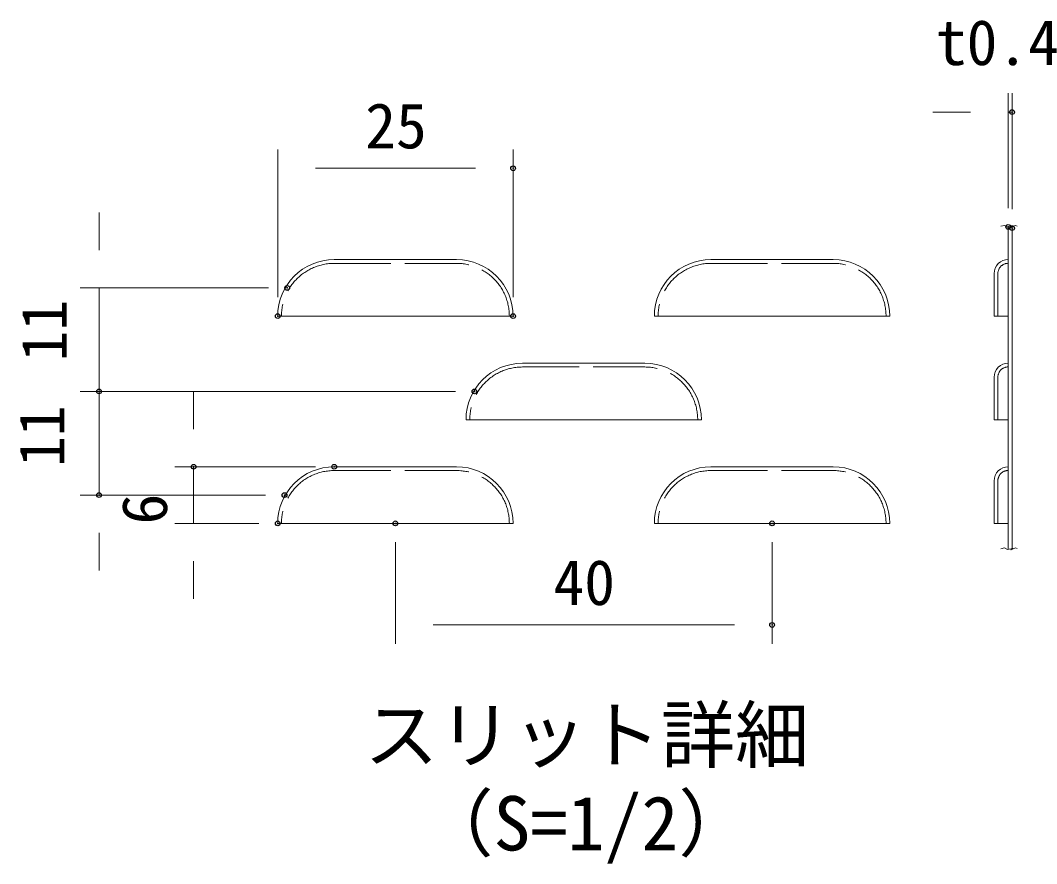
# Model space of a CAD drawing. Units: millimetres, scale not verified, with parts at other scales. Extents: x -4200 to 4200, y -2970 to 2970.
# Drawn here: x 777 to 1857, y -1640 to -744 of the extents above; entities that cross this region are included whole.
import ezdxf
from ezdxf.enums import TextEntityAlignment as Align

# ---------------------------------------------------------------- set-up
doc = ezdxf.new("R2010")
doc.units = ezdxf.units.MM
doc.header["$LTSCALE"] = 10
doc.header["$PDMODE"] = 32
doc.header["$PDSIZE"] = 5
doc.linetypes.add('DASHED', pattern=[7.5, 6, -1.5])
for name, color, linetype, lineweight in [('0-0_D-TTL-TXT', 7, 'Continuous', 25), ('0-3_D-STR-DIM', 7, 'Continuous', 13), ('0-5_Defpoints', 8, 'Continuous', 25), ('0-6_D-STR3', 3, 'Continuous', 13), ('0-B_D-STR2', 7, 'Continuous', 13)]:
    doc.layers.add(name, color=color, linetype=linetype, lineweight=lineweight)
doc.styles.add('ＭＳ ゴシック', font='')
doc.styles.get('ＭＳ ゴシック').set_extended_font_data('MS Gothic')

msp = doc.modelspace()

# ---------------------------------------------------------------- linework, layer by layer
at = {"layer": '0-3_D-STR-DIM'}
for p, q in [((1826.34, -943.66), (1826.34, -821.75)), ((1830.34, -944.89), (1830.34, -821.75)), ((1786.34, -841.75), (1746.34, -841.75)), ((1826.34, -841.75), (1830.34, -841.75)), ((1050.57, -1038.36), (1050.57, -881.43)), ((1300.57, -1038.36), (1300.57, -881.43)), ((1090.57, -901.43), (1260.57, -901.43)), ((860.89, -988.36), (860.89, -948.36)), ((1040.64, -1028.36), (840.89, -1028.36)), ((860.89, -1028.36), (860.89, -1138.36)), ((860.89, -1098.36), (860.89, -1058.36)), ((1239.46, -1138.36), (840.89, -1138.36)), ((1239.46, -1138.36), (840.89, -1138.36)), ((860.89, -1138.36), (860.89, -1248.36)), ((961.28, -1178.36), (961.28, -1138.36)), ((860.89, -1178.36), (860.89, -1218.36)), ((1090.57, -1218.36), (941.28, -1218.36)), ((961.28, -1278.36), (961.28, -1218.36)), ((1037.8, -1248.36), (840.89, -1248.36)), ((1030.57, -1278.36), (941.28, -1278.36)), ((860.89, -1288.36), (860.89, -1328.36)), ((1175.57, -1298.36), (1175.57, -1406.28)), ((1575.57, -1298.36), (1575.57, -1406.28)), ((961.28, -1318.36), (961.28, -1358.36)), ((1215.57, -1386.28), (1535.57, -1386.28))]:
    msp.add_line(p, q, dxfattribs=at)
for points in [[(1818.63, -963), (1822.26, -962), (1825.56, -963.81), (1831.08, -962.77), (1829, -964.07), (1833.97, -962), (1835.91, -962.77)], [(1818.63, -1305.43), (1822.26, -1304.42), (1825.56, -1306.23), (1831.08, -1305.2), (1829, -1306.5), (1833.97, -1304.42), (1835.91, -1305.2)]]:
    msp.add_lwpolyline(points, dxfattribs=at)
at = {"layer": '0-5_Defpoints'}
for p in [(1830.34, -841.75), (1300.57, -901.43), (1826.34, -963.66), (1830.34, -964.89), (1060.64, -1028.36), (1050.57, -1058.36), (1300.57, -1058.36), (860.89, -1138.36), (1259.46, -1138.36), (961.28, -1218.36), (1110.57, -1218.36), (860.89, -1248.36), (1057.8, -1248.36), (1050.57, -1278.36), (1175.57, -1278.36), (1575.57, -1278.36), (1575.57, -1386.28)]:
    msp.add_point(p, dxfattribs=at)
at = {"layer": '0-6_D-STR3', "linetype": 'DASHED'}
for p, q in [((1110.57, -1002.36), (1240.57, -1002.36)), ((1510.57, -1002.36), (1640.57, -1002.36)), ((1815.34, -1013.25), (1815.34, -1058.36)), ((1310.57, -1112.36), (1440.57, -1112.36)), ((1815.34, -1123.25), (1815.34, -1168.36)), ((1110.57, -1222.36), (1240.57, -1222.36)), ((1510.57, -1222.36), (1640.57, -1222.36)), ((1815.34, -1233.25), (1815.34, -1278.36))]:
    msp.add_line(p, q, dxfattribs=at)
for centre, radius, start, end in [((1110.57, -1058.36), 56, 90, 180), ((1240.57, -1058.36), 56, 0, 90), ((1510.57, -1058.36), 56, 90, 180), ((1640.57, -1058.36), 56, 0, 90), ((1826.34, -1013.25), 11, 90, 180), ((1310.57, -1168.36), 56, 90, 180), ((1440.57, -1168.36), 56, 0, 90), ((1826.34, -1123.25), 11, 90, 180), ((1110.57, -1278.36), 56, 90, 180), ((1240.57, -1278.36), 56, 0, 90), ((1510.57, -1278.36), 56, 90, 180), ((1640.57, -1278.36), 56, 0, 90), ((1826.34, -1233.25), 11, 90, 180)]:
    msp.add_arc(centre, radius, start, end, dxfattribs=at)
at = {"layer": '0-B_D-STR2'}
for p, q in [((1826.34, -963.37), (1826.34, -1305.8)), ((1830.34, -963.37), (1830.34, -1305.8)), ((1110.57, -998.36), (1240.57, -998.36)), ((1510.57, -998.36), (1640.57, -998.36)), ((1811.34, -1013.25), (1811.34, -1058.36)), ((1050.57, -1058.36), (1300.57, -1058.36)), ((1450.57, -1058.36), (1700.57, -1058.36)), ((1826.34, -1058.36), (1811.34, -1058.36)), ((1310.57, -1108.36), (1440.57, -1108.36)), ((1811.34, -1123.25), (1811.34, -1168.36)), ((1250.57, -1168.36), (1500.57, -1168.36)), ((1826.34, -1168.36), (1811.34, -1168.36)), ((1110.57, -1218.36), (1240.57, -1218.36)), ((1510.57, -1218.36), (1640.57, -1218.36)), ((1811.34, -1233.25), (1811.34, -1278.36)), ((1050.57, -1278.36), (1300.57, -1278.36)), ((1450.57, -1278.36), (1700.57, -1278.36)), ((1826.34, -1278.36), (1811.34, -1278.36))]:
    msp.add_line(p, q, dxfattribs=at)
for centre, radius, start, end in [((1110.57, -1058.36), 60, 90, 180), ((1240.57, -1058.36), 60, 0, 90), ((1510.57, -1058.36), 60, 90, 180), ((1640.57, -1058.36), 60, 0, 90), ((1826.34, -1013.25), 15, 90, 180), ((1310.57, -1168.36), 60, 90, 180), ((1440.57, -1168.36), 60, 0, 90), ((1826.34, -1123.25), 15, 90, 180), ((1110.57, -1278.36), 60, 90, 180), ((1240.57, -1278.36), 60, 0, 90), ((1510.57, -1278.36), 60, 90, 180), ((1640.57, -1278.36), 60, 0, 90), ((1826.34, -1233.25), 15, 90, 180)]:
    msp.add_arc(centre, radius, start, end, dxfattribs=at)

# ---------------------------------------------------------------- texts
at = {"layer": '0-0_D-TTL-TXT', "style": 'ＭＳ ゴシック'}
for s, p in [('スリット詳細', (1142.6, -1549.18)), ('（S=1/2）', (1201.07, -1642.96))]:
    msp.add_text(s, height=57.7, dxfattribs=at).set_placement(p, align=Align.BOTTOM_LEFT)
at = {"layer": '0-3_D-STR-DIM', "style": 'ＭＳ ゴシック'}
for s, p in [('t0.4', (1749.4, -806.23)), ('25', (1143.47, -894.68)), ('40', (1343.32, -1379.53))]:
    msp.add_text(s, height=48.09, dxfattribs=at).set_placement(p, align=Align.BOTTOM_LEFT)
for s, p in [('11', (841, -1106.49)), ('11', (838.42, -1218.55)), ('6', (947.49, -1279.59))]:
    msp.add_text(s, height=48.09, rotation=90, dxfattribs=at).set_placement(p, align=Align.BOTTOM_LEFT)

doc.saveas('drawing.dxf')
